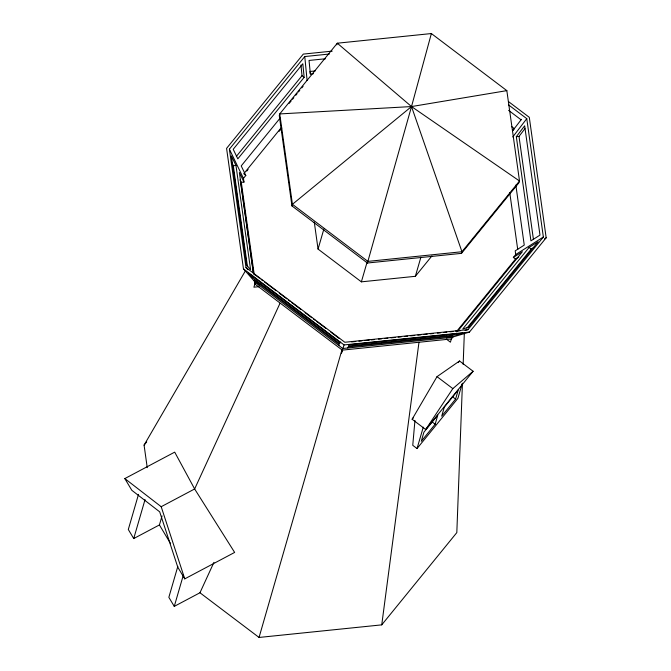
<?xml version="1.0" encoding="UTF-8"?>
<svg xmlns="http://www.w3.org/2000/svg" width="671" height="671" viewBox="0 0 671 671"><rect width="100%" height="100%" fill="white"/><g stroke="black" fill="none" stroke-linecap="round" stroke-linejoin="round"><path stroke-width="1.01" d="M462.445 383.183L456.817 532.606L381.74 624.86L259.048 637.45L199.958 592.761L174.267 606.383L168.849 597.316L177.849 566.316M463.158 364.378L464.34 333.034M414.946 420.423L412.757 445.318L417.043 448.555L457.916 398.331L462.16 383.72M381.74 624.86L418.981 342.285M342.436 349.474L341.388 353.374L344.072 344.936L469.457 332.078L546.177 237.794L529.293 117.324L508.618 101.682M431.369 33.55L411.516 106.563L367.423 263.015L291.952 205.93L279.279 115.555L279.748 113.927L337.303 43.204L431.369 33.55L506.84 90.635L519.513 181.011L519.044 182.629L461.489 253.361L367.423 263.015M259.048 637.45L342.16 349.113M138.511 494.368L128.304 529.494L133.722 538.561L159.421 524.94L162.038 515.94M133.722 538.561L145.053 499.56M332.187 51.13L303.3 54.091L226.58 148.375L243.464 268.853L255.324 282.34L253.906 287.213L259.09 286.643M336.834 44.823L337.303 43.204L411.516 106.563L519.513 181.011L461.958 251.734L461.489 253.361M174.267 606.383L183.3 575.273M291.952 205.93L292.422 204.303L279.748 113.927L411.516 106.563L506.84 90.635M431.872 256.003L415.357 276.301L361.375 281.845L318.054 249.084L323.9 228.97M361.375 281.845L367.213 261.732M415.357 276.301L420.91 257.194M417.043 448.555L423.275 427.133M469.457 332.078L451.826 337.32L450.417 342.185L446.332 339.081M435.152 424.215L437.794 415.123L423.904 432.199L421.262 441.292L435.152 424.215L431.889 421.74M455.592 399.102L458.234 390.01L444.336 407.087L441.694 416.179L455.592 399.102L452.321 396.628M338.821 345.49L339.232 344.324L255.425 280.939L259.3 285.351L260.39 284.009M339.543 343.468L339.954 342.294L248.673 273.256L252.556 277.677L339.543 343.468L340.633 342.126M347.763 347.997L348.182 346.832L452.64 336.112L446.869 337.823L446.626 336.112M279.983 303.334L194.64 488.966L161.191 506.706L124.823 478.582L174.703 452.137L194.64 488.966L234.64 552.426L184.76 578.863L177.773 567.171L159.698 511.839L131.81 490.283L124.823 478.582M199.958 592.761L213.932 562.365M147.243 467.67L144.08 445.116L245.594 270.514M412.128 419.249L437.014 376.657L459.543 360.99L473.114 371.264L425.708 429.524L412.128 419.249L413.437 417.647M425.708 429.524L452.833 388.618L473.114 371.264M521.484 119.312L512.711 130.652L514.347 128.639L511.864 126.76M512.778 136.951L526.769 118.658L508.652 104.953M516.326 136.699L524.655 125.804L539.979 235.118L530.929 240.855L516.326 136.699L519.002 136.423L524.948 128.647M247.968 269.759L245.989 267.511L229.398 149.163L304.768 56.549L329.427 54.016M236.326 156.427L302.009 75.714L300.969 65.037M304.148 77.333L237.819 158.851L233.214 149.289L302.822 63.745L304.148 77.333L302.009 75.714M289.201 103.359L291.189 100.918M292.514 99.291L293.831 97.664M295.819 95.232L297.144 93.605M298.461 91.977L299.786 90.35M301.774 87.909L303.099 86.282M280.092 118.138L241.216 165.913L245.812 175.475L243.456 178.377L243.976 182.084L241.3 182.353L240.05 179.744M243.674 173.856L281.174 127.767M246.769 171.097L248.085 169.469M279.136 131.323L281.778 128.069M252.556 277.677L253.646 276.335M144.08 445.116L146.714 441.879M518.792 256.976L515.504 259.065L513.357 257.446L515.722 254.544L543.359 237.006L526.769 118.658M456.842 331.155L516.184 258.234M453.336 336.507L451.357 338.939L342.327 350.128L254.846 283.967L254.267 279.815M457.966 330.828L522.407 251.7L513.357 257.446M529.092 247.465L462.755 328.983L468.526 327.263L538.142 241.719L529.092 247.465L531.231 249.084L534.527 246.995M466.865 328.186L531.231 249.084M465.053 330.493L467.997 329.62L543.359 237.006M458.234 362.6L459.543 360.99M544.458 238.893L546.177 237.794M455.609 331.105L458.494 330.249M456.901 334.846L462.671 333.126L348.903 344.802L348.484 345.968L456.901 334.846L456.657 333.135M325.586 58.754L309.037 60.449L310.363 74.045L313.491 73.718M315.219 70.941L310.002 71.47L310.363 74.045M231.629 162.256L233.307 165.737L235.974 165.46L250.577 269.625L246.693 265.204L231.378 155.898L235.974 165.46M467.997 329.62L344.819 342.26L245.989 267.511M351.646 341.916L355.781 341.489M358.884 341.17L361.988 340.851M365.091 340.532L369.226 340.113M371.298 339.895L374.401 339.576M378.536 339.157L381.64 338.838M384.743 338.519L387.846 338.201M390.95 337.882L395.085 337.454M398.188 337.136L401.292 336.825M404.395 336.507L407.498 336.188M410.602 335.869L414.737 335.441M417.84 335.123L420.943 334.804M424.047 334.485L427.15 334.166M430.245 333.848L433.349 333.529M437.492 333.11L440.595 332.791M443.699 332.472L446.794 332.153M449.897 331.835L453 331.516M457.144 331.088L460.239 330.769M451.826 337.32L342.797 348.501L255.324 282.34M508.593 110.346L521.04 119.765M244.387 174.393L245.812 175.475M437.014 376.657L452.833 388.618M253.63 273.76L259.442 278.155M261.094 279.413L262.755 280.663M264.416 281.921L276.033 290.702M279.354 293.219L286.827 298.863M288.48 300.122L290.14 301.38M291.801 302.629L300.927 309.532M305.079 312.669L311.721 317.693M313.382 318.951L315.035 320.201M316.695 321.459L325.829 328.362M330.803 332.128L339.107 338.402M243.464 268.853L344.072 344.936M255.383 275.093L253.445 272.879L239.371 172.522L243.976 182.084M159.421 524.94L170.593 543.636M229.398 149.163L243.456 178.377M161.191 506.706L184.76 578.863M519.002 136.423L533.453 239.555M515.84 185.087L524.252 245.1L515.202 250.845L515.722 254.544M509.75 192.611L517.727 249.537M314.28 222.109L318.054 249.084M241.3 182.353L254.217 274.464M240.31 180.247L253.395 273.592M233.307 165.737L247.473 266.798M304.768 56.549L307.092 80.419M411.516 106.563L292.422 204.303L367.893 261.388L461.958 251.734L411.516 106.563"/></g></svg>
